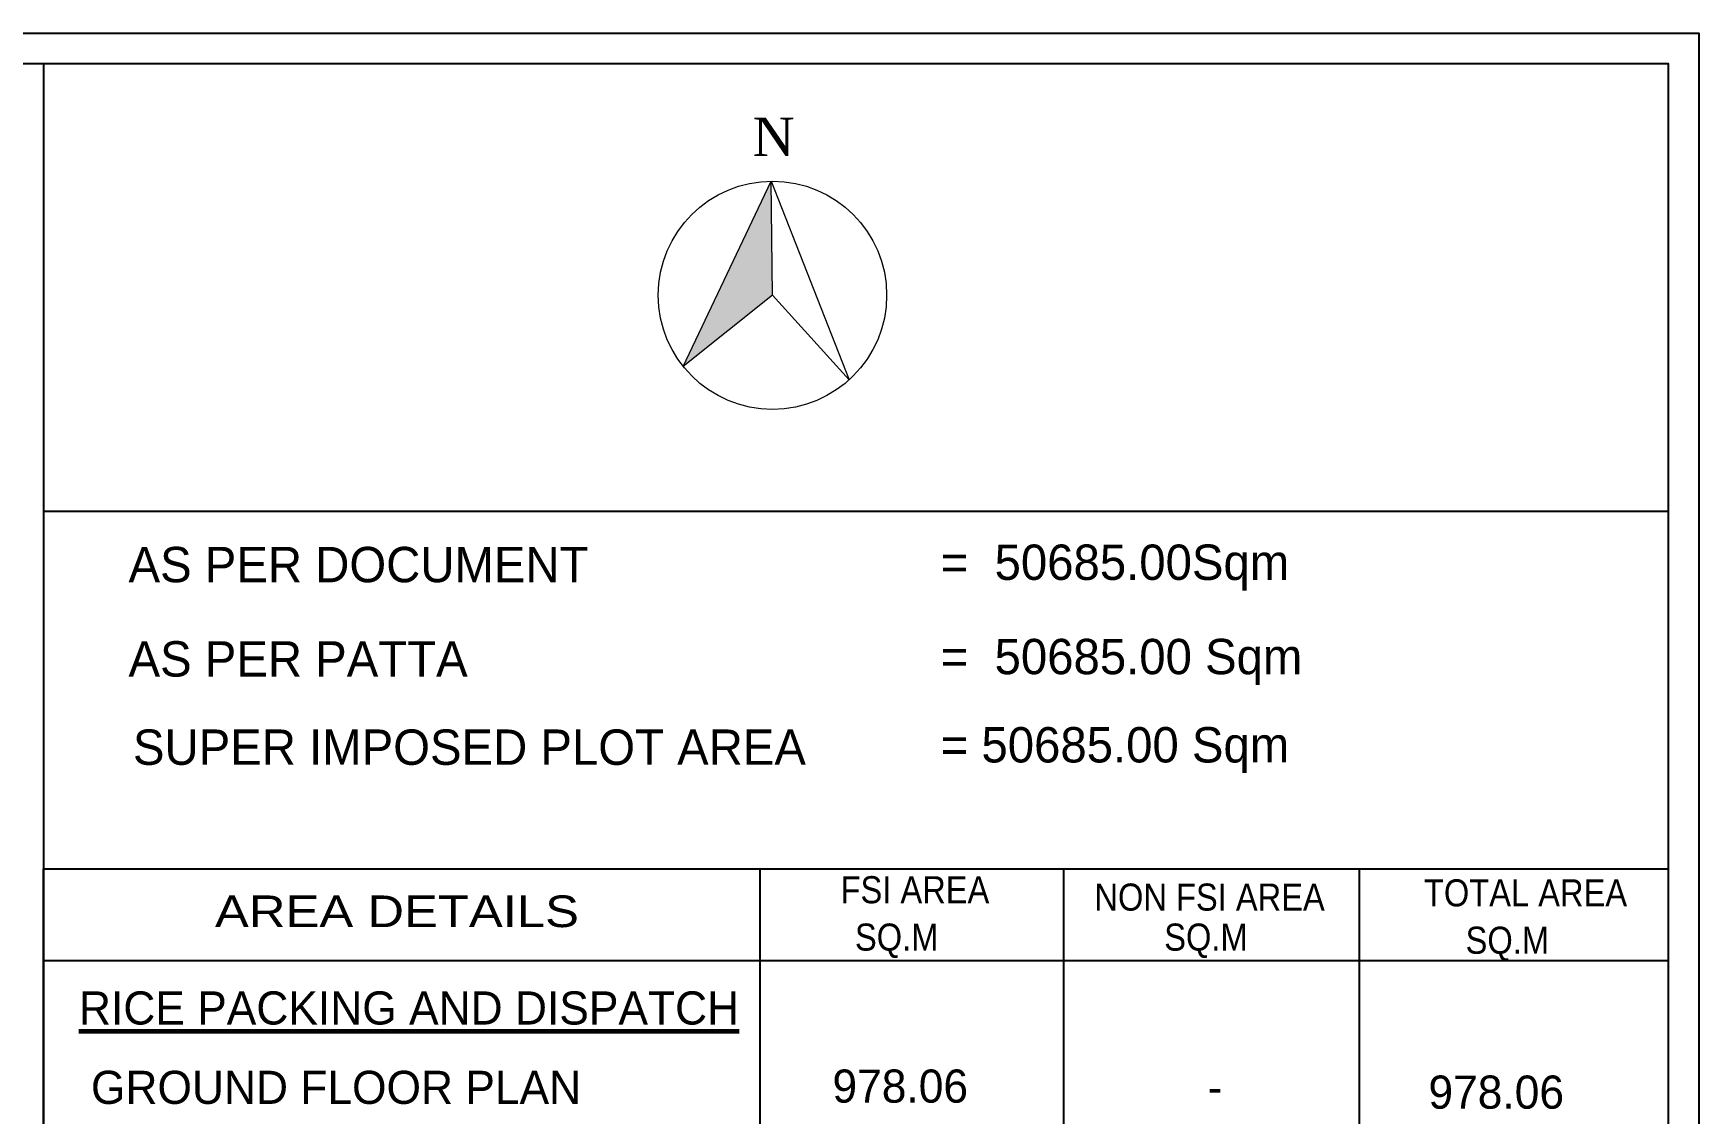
# Model space of a CAD drawing. Header units: metres. Extents: x 1422408 to 2565053, y 3723 to 80428.
# Drawn here: x 2267447.4 to 2267622.6, y 4152.6 to 4266.3 of the extents above; entities that cross this region are included whole.
import ezdxf

# ---------------------------------------------------------------- set-up
doc = ezdxf.new("R2010")
doc.units = ezdxf.units.M
doc.header["$LTSCALE"] = 3.5
doc.header["$MEASUREMENT"] = 0
doc.layers.get('0').update_dxf_attribs({"linetype": 'CONTINUOUS'})
doc.layers.add('NORTH_DIRECTION', color=7, linetype='CONTINUOUS', lineweight=0)
doc.styles.add('BOLD', font='GOTHIC.TTF', dxfattribs={"height": 8.5})
doc.styles.add('style1', font='arial.ttf', dxfattribs={"height": 0.28})
doc.styles.add('THIN', font='GOTHIC.TTF', dxfattribs={"height": 1})

msp = doc.modelspace()

# ---------------------------------------------------------------- hatches: boundary and pattern name
at = {"layer": 'NORTH_DIRECTION', "ltscale": 0.05}
h = msp.add_hatch(color=8, dxfattribs=at)
h.dxf.hatch_style = 1
h.paths.add_polyline_path([(2267525.15265, 4238.71593), (2267525.00048, 4250.7305), (2267515.768, 4231.21252)])

# ---------------------------------------------------------------- linework, layer by layer
for p, q in [((2267448.45491, 4216.00373), (2267619.40972, 4216.00373)), ((2267448.45491, 4178.34031), (2267617.15855, 4178.34031)), ((2267448.45491, 4178.34031), (2267619.40972, 4178.34031)), ((2267523.84753, 4008.09441), (2267523.84753, 4178.34031)), ((2267555.82433, 4025.36628), (2267555.82433, 4178.34031)), ((2267586.90535, 4006.99499), (2267586.90535, 4178.34031)), ((2267448.45491, 4168.68578), (2267619.40972, 4168.68578))]:
    msp.add_line(p, q)
at = {"color": 1, "ltscale": 0.05}
for points in [[(2267048.90355, 4266.29222), (2267622.60644, 4266.29222), (2267622.60644, 3723.12166), (2267048.90355, 3723.12166)], [(2267052.10028, 4263.09549), (2267619.40972, 4263.09549), (2267619.40972, 3726.31839), (2267052.10028, 3726.31839)]]:
    msp.add_lwpolyline(points, close=True, dxfattribs=at)
msp.add_lwpolyline([(2267448.45491, 4263.09549), (2267448.45491, 3726.31839)], dxfattribs=at)
msp.add_lwpolyline([(2267448.45491, 4006.99499), (2267448.45491, 4178.34031)])
at = {"layer": 'NORTH_DIRECTION', "color": 1, "ltscale": 0.05}
for points in [[(2267515.768, 4231.21252), (2267525.00048, 4250.7305), (2267533.20905, 4229.80148), (2267525.15265, 4238.71593), (2267515.768, 4231.21252)], [(2267525.15265, 4238.71593), (2267525.00048, 4250.7305)]]:
    msp.add_lwpolyline(points, dxfattribs=at)
msp.add_circle((2267525.15265, 4238.71593), 12.01553, dxfattribs=at)

# ---------------------------------------------------------------- texts
at = {"lineweight": 60, "style": 'THIN'}
for s, height, p in [('=  50685.00Sqm    ', 3.7224046, (2267542.85097, 4208.75247)), ('AS PER DOCUMENT', 3.7224046, (2267457.40063, 4208.5053)), ('AS PER PATTA', 3.7224046, (2267457.40063, 4198.5753)), ('=  50685.00 Sqm    ', 3.7224046, (2267542.85097, 4198.82247)), ('= 50685.00 Sqm     ', 3.7224046, (2267542.85097, 4189.5324)), ('SUPER IMPOSED PLOT AREA', 3.7224046, (2267457.86564, 4189.28523)), ('%%URICE PACKING AND DISPATCH', 3.488031, (2267452.18604, 4161.94714)), ('GROUND FLOOR PLAN', 3.488031, (2267453.44961, 4153.59086)), ('978.06', 3.488031, (2267531.46535, 4153.72393)), ('978.06', 3.488031, (2267594.17131, 4153.09021)), ('-', 3.48803, (2267570.93894, 4153.60891))]:
    msp.add_text(s, height=height, dxfattribs=at).set_placement(p)
for s, height, style, width, p in [('FSI AREA', 2.853844, 'THIN', 0.9, (2267532.31959, 4174.70982)), ('NON FSI AREA', 2.8538435, 'THIN', 0.9, (2267559.02534, 4173.93578)), ('TOTAL AREA', 2.853844, 'THIN', 0.9, (2267593.69792, 4174.38031)), ('AREA DETAILS', 3.3294841, 'BOLD', 1.2, (2267466.49391, 4172.20342)), ('SQ.M', 2.853844, 'THIN', 0.9, (2267533.83332, 4169.72448)), ('SQ.M', 2.853844, 'THIN', 0.9, (2267566.37307, 4169.72448)), ('SQ.M', 2.853844, 'THIN', 0.9, (2267598.08148, 4169.39497))]:
    msp.add_text(s, height=height, dxfattribs=dict(style=style, width=width)).set_placement(p)
at = {"layer": 'NORTH_DIRECTION', "lineweight": 25, "insert": (2267523.05476, 4257.41976), "char_height": 4.053888, "attachment_point": 1, "rotation": 359.967984, "style": 'style1'}
msp.add_mtext_dynamic_manual_height_columns('{\\fTimes New Roman|b0|i0|c0|p18;N}', width=35.6239018, gutter_width=1000, heights=[0], dxfattribs=at)

doc.saveas('drawing.dxf')
